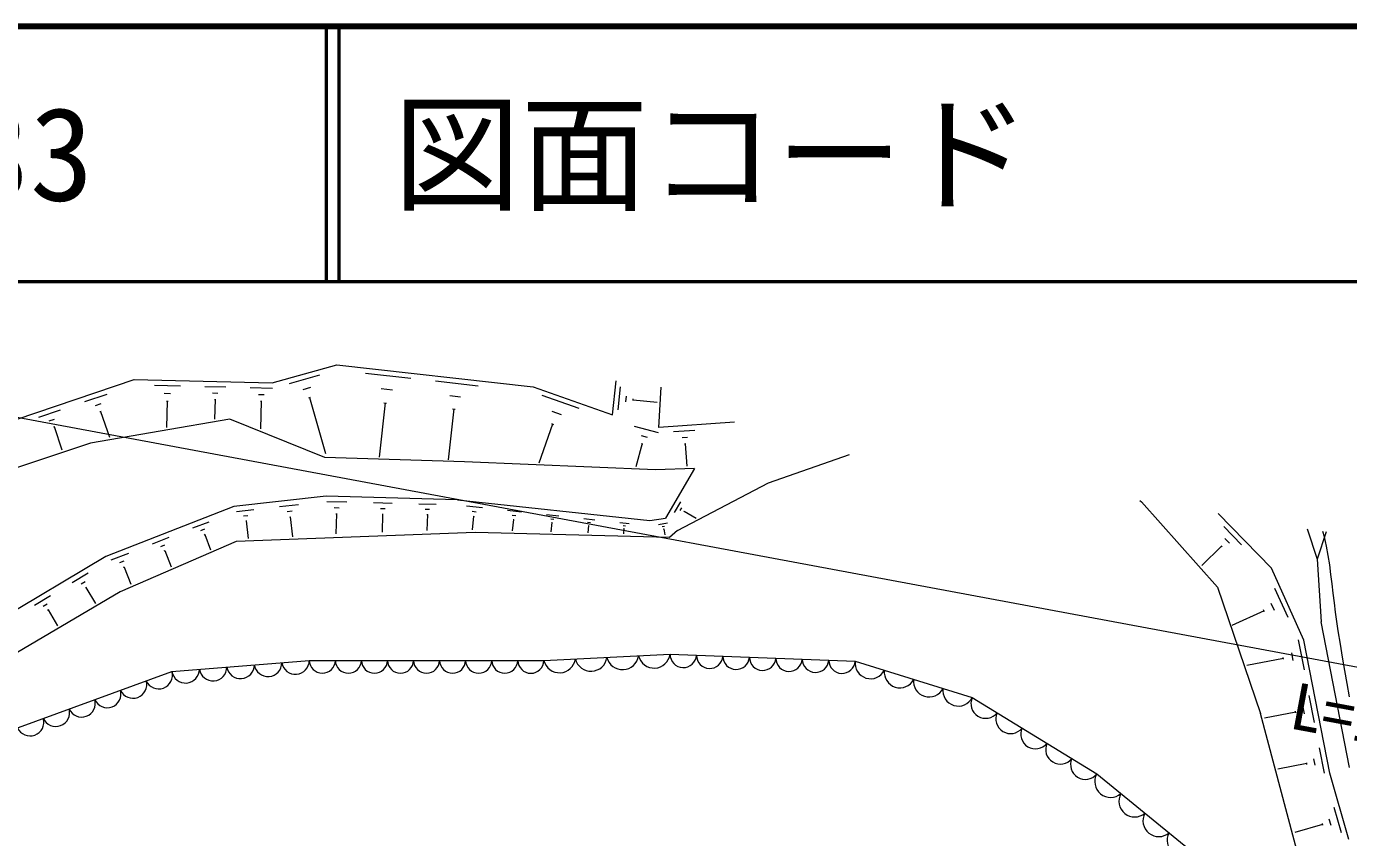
# Model space of a CAD drawing. Units: millimetres, scale not verified. Extents: x 40000 to 680000, y 20000 to 380000.
# Drawn here: x 105995 to 157844, y 348198 to 380000 of the extents above; entities that cross this region are included whole.
import ezdxf
from ezdxf.enums import TextEntityAlignment as Align

# ---------------------------------------------------------------- set-up
doc = ezdxf.new("R2010")
doc.units = ezdxf.units.MM
doc.header["$LTSCALE"] = 1000
for name, color, linetype, lineweight in [('M-BGD', 7, 'Continuous', 13), ('M-STR-HTXT', 7, 'Continuous', 13), ('M-TTL', 2, 'Continuous', 140), ('M-TTL-LINE', 7, 'Continuous', 50)]:
    doc.layers.add(name, color=color, linetype=linetype, lineweight=lineweight)
doc.layers.add('M-TTL-TXT', color=7, linetype='Continuous')
doc.styles.add('@ＭＳ ゴシック', font='')
doc.styles.add('ＭＳ ゴシック', font='')
doc.styles.get('@ＭＳ ゴシック').set_extended_font_data('@MS Gothic')
doc.styles.get('ＭＳ ゴシック').set_extended_font_data('MS Gothic')

msp = doc.modelspace()

# ---------------------------------------------------------------- linework, layer by layer
at = {"layer": 'M-BGD'}
for p, q in [((115636, 366021), (118171, 366733)), ((118171, 366733), (125865, 365874)), ((102748, 363635), (110214, 366151)), ((110214, 366151), (115636, 366021)), ((116307, 366002), (117495, 366335)), ((119293, 366406), (121071, 366208)), ((122032, 366100), (123709, 365913)), ((128979, 364777), (129117, 366106)), ((108284, 365289), (109165, 365586)), ((111019, 365931), (112040, 365907)), ((111394, 365616), (111650, 365610)), ((112989, 365884), (113815, 365864)), ((113293, 365629), (113499, 365624)), ((114774, 365841), (115646, 365821)), ((115095, 365572), (115313, 365567)), ((116853, 365770), (117150, 365854)), ((119900, 365798), (120345, 365749)), ((125865, 365874), (128979, 364777)), ((126205, 365542), (127663, 365029)), ((129200, 364971), (129293, 365871)), ((130795, 364274), (130881, 365860)), ((108703, 365136), (108924, 365210)), ((111483, 365307), (111547, 365306)), ((111515, 365307), (111490, 364278)), ((113364, 365379), (113416, 365378)), ((113390, 365379), (113372, 364604)), ((115170, 365309), (115225, 365307)), ((115197, 365308), (115171, 364222)), ((117064, 365445), (117139, 365466)), ((117102, 365455), (117718, 363260)), ((120063, 365240), (119826, 363115)), ((120008, 365246), (120119, 365234)), ((122605, 365527), (123024, 365480)), ((129505, 365280), (129528, 365505)), ((129784, 365337), (129790, 365393)), ((129787, 365365), (130726, 365267)), ((106479, 364681), (107335, 364969)), ((106887, 364533), (107101, 364605)), ((113975, 364608), (108511, 363663)), ((108875, 364899), (108930, 364918)), ((108903, 364909), (109246, 363890)), ((117694, 363094), (113975, 364608)), ((122758, 365001), (122536, 363014)), ((122706, 365007), (122811, 364995)), ((126597, 364912), (126962, 364784)), ((107053, 364303), (107107, 364321)), ((107080, 364312), (107389, 363396)), ((126626, 364410), (126086, 362878)), ((126580, 364426), (126671, 364394)), ((129833, 364333), (130766, 364075)), ((133763, 364481), (130795, 364274)), ((131375, 364114), (132211, 364172)), ((108511, 363663), (100334, 360952)), ((130145, 363645), (129894, 362739)), ((130106, 363957), (130339, 363892)), ((130116, 363653), (130174, 363636)), ((131706, 363885), (131915, 363900)), ((131802, 363640), (131854, 363643)), ((131828, 363641), (131889, 362755)), ((123172, 362928), (117694, 363094)), ((135093, 362108), (138271, 363221)), ((130662, 362613), (123172, 362928)), ((132195, 362665), (130662, 362613)), ((132195, 362665), (131055, 360726)), ((131533, 360243), (135093, 362108)), ((117755, 361580), (114124, 361176)), ((122906, 361444), (117755, 361580)), ((122906, 361444), (130446, 360625)), ((149661, 361409), (149729, 361366)), ((114124, 361176), (109108, 359217)), ((114227, 360986), (114913, 361063)), ((115919, 361175), (116667, 361258)), ((116225, 360981), (116412, 361002)), ((117770, 361379), (118564, 361358)), ((118061, 361133), (118260, 361128)), ((118130, 360893), (118179, 360892)), ((118154, 360893), (118134, 360107)), ((119608, 361331), (120344, 361312)), ((119878, 361103), (120062, 361098)), ((119941, 360880), (119987, 360879)), ((119964, 360880), (119946, 360172)), ((121387, 361284), (122068, 361266)), ((121637, 361073), (121807, 361069)), ((123258, 361205), (123886, 361136)), ((123473, 360991), (123630, 360974)), ((124857, 361031), (125406, 360971)), ((131412, 360938), (131663, 361365)), ((131634, 361023), (131697, 361129)), ((131786, 360987), (131801, 361014)), ((131794, 361001), (132266, 360723)), ((149729, 361366), (152711, 358021)), ((154821, 358756), (152737, 360898)), ((112521, 360336), (113155, 360583)), ((114507, 360809), (114679, 360828)), ((114594, 360610), (114637, 360615)), ((114616, 360613), (114692, 359925)), ((116320, 360765), (116367, 360770)), ((116343, 360767), (116430, 359991)), ((121696, 360867), (121738, 360866)), ((121717, 360867), (121700, 360236)), ((123531, 360794), (123473, 360258)), ((123512, 360796), (123551, 360791)), ((125045, 360844), (125182, 360829)), ((125096, 360672), (125047, 360226)), ((125079, 360674), (125113, 360670)), ((126389, 360865), (126874, 360812)), ((126555, 360699), (126676, 360686)), ((126600, 360547), (126560, 360186)), ((126584, 360549), (126615, 360546)), ((127858, 360705), (128283, 360659)), ((128004, 360560), (128110, 360549)), ((128043, 360427), (128012, 360148)), ((128030, 360429), (128056, 360426)), ((129268, 360552), (129635, 360512)), ((129394, 360427), (129486, 360417)), ((130446, 360625), (131055, 360726)), ((130783, 360478), (131134, 360536)), ((130932, 360395), (131020, 360409)), ((153646, 359678), (152948, 360395)), ((110934, 359715), (111596, 359974)), ((112833, 360238), (112991, 360300)), ((112967, 360072), (113006, 360087)), ((112986, 360079), (113219, 359484)), ((123592, 360164), (114217, 359807)), ((131217, 359965), (123592, 360164)), ((129428, 360312), (129406, 360112)), ((129416, 360313), (129439, 360311)), ((130982, 360295), (131004, 360298)), ((130993, 360297), (131031, 360068)), ((131533, 360243), (131217, 359965)), ((153169, 359737), (152994, 359917)), ((156224, 360307), (156618, 359107)), ((156964, 360180), (156618, 359107)), ((109316, 359084), (110008, 359354)), ((114217, 359807), (109670, 357836)), ((111260, 359614), (111425, 359678)), ((111399, 359439), (111441, 359455)), ((111420, 359447), (111668, 358811)), ((152866, 359618), (152093, 358865)), ((152888, 359595), (152844, 359640)), ((109108, 359217), (98683, 352995)), ((109657, 358977), (109830, 359045)), ((109803, 358795), (109846, 358812)), ((109825, 358804), (110089, 358127)), ((156618, 359107), (156772, 356653)), ((107788, 358196), (108418, 358573)), ((156086, 355943), (154821, 358756)), ((109670, 357836), (99706, 351973)), ((108137, 358148), (108295, 358242)), ((108309, 357994), (108349, 358018)), ((108329, 358006), (108703, 357378)), ((152711, 358021), (154392, 353057)), ((155471, 356822), (154959, 357963)), ((106306, 357312), (106932, 357686)), ((106653, 357264), (106810, 357358)), ((154937, 357096), (154809, 357381)), ((106824, 357111), (106863, 357135)), ((106844, 357123), (107214, 356502)), ((154531, 357085), (153263, 356515)), ((154547, 357049), (154515, 357121)), ((157875, 350938), (156772, 356653)), ((156111, 354773), (155881, 355949)), ((157106, 350717), (156086, 355943)), ((126285, 355139), (131236, 355383)), ((131236, 355383), (138496, 355116)), ((155290, 355223), (153858, 354944)), ((155297, 355186), (155283, 355260)), ((155672, 355145), (155614, 355439)), ((99597, 350293), (111701, 354714)), ((111701, 354714), (117087, 355143)), ((117087, 355143), (126285, 355139)), ((138496, 355116), (143087, 353687)), ((143087, 353687), (147970, 350694)), ((156513, 352711), (156306, 353773)), ((155772, 353118), (154543, 352878)), ((155778, 353084), (155765, 353151)), ((156117, 353047), (156065, 353313)), ((155988, 347059), (154392, 353057)), ((156902, 350717), (156708, 351713)), ((156208, 351098), (155075, 350877)), ((156214, 351067), (156202, 351129)), ((156531, 351032), (156482, 351281)), ((147970, 350694), (151751, 347614)), ((157851, 348116), (157106, 350717)), ((157565, 348386), (157281, 349379)), ((156827, 348712), (155734, 348400)), ((156836, 348681), (156818, 348743)), ((157160, 348673), (157089, 348922))]:
    msp.add_line(p, q, dxfattribs=at)
msp.add_lwpolyline([(157876, 353718), (157785, 354234), (157697, 354750), (157610, 355266), (157524, 355782), (157438, 356298), (157381, 356666), (157332, 357036), (157287, 357406), (157244, 357777), (157201, 358147), (157155, 358517), (157104, 358886), (157045, 359254), (156977, 359619), (156895, 359983), (156835, 360202)], dxfattribs=at)
for centre, radius, start, end in [((126898, 355289), 631, 193.7408, 351.8932), ((128136, 355350), 631, 193.7408, 351.8932), ((129373, 355411), 631, 193.7408, 351.8932), ((130611, 355472), 631, 193.7408, 351.8932), ((131755, 355383), 519, 179.9886, 355.8094), ((132792, 355345), 519, 179.9886, 355.8094), ((133829, 355307), 519, 179.9886, 355.8094), ((134867, 355269), 519, 179.9886, 355.8094), ((135904, 355230), 519, 179.9886, 355.8094), ((136941, 355192), 519, 179.9886, 355.8094), ((111184, 354564), 538, 203.9961, 16.129), ((112236, 354797), 542, 188.8289, 0.2895), ((113313, 354883), 542, 188.8289, 0.2895), ((114391, 354968), 542, 188.8289, 0.2895), ((115468, 355054), 542, 188.8289, 0.2895), ((116545, 355140), 542, 188.8289, 0.2895), ((117598, 355154), 511, 181.2101, 358.7419), ((118620, 355153), 511, 181.2101, 358.7419), ((119642, 355153), 511, 181.2101, 358.7419), ((120664, 355153), 511, 181.2101, 358.7419), ((121686, 355152), 511, 181.2101, 358.7419), ((122708, 355152), 511, 181.2101, 358.7419), ((123730, 355151), 511, 181.2101, 358.7419), ((124752, 355151), 511, 181.2101, 358.7419), ((125774, 355150), 511, 181.2101, 358.7419), ((137978, 355154), 519, 179.9886, 355.8094), ((139100, 355034), 610, 172.2496, 333.1651), ((140248, 354677), 610, 172.2496, 333.1651), ((110175, 354196), 538, 203.9961, 16.129), ((141395, 354320), 610, 172.2496, 333.1651), ((109166, 353827), 538, 203.9961, 16.129), ((142543, 353962), 610, 172.2496, 333.1651), ((143613, 353450), 577, 155.73, 321.2596), ((107149, 353091), 538, 203.9961, 16.129), ((108158, 353459), 538, 203.9961, 16.129), ((106140, 352722), 538, 203.9961, 16.129), ((144590, 352851), 577, 155.73, 321.2596), ((145566, 352253), 577, 155.73, 321.2596), ((146543, 351654), 577, 155.73, 321.2596), ((147520, 351056), 577, 155.73, 321.2596), ((148512, 350394), 620, 151.0326, 310.634), ((149457, 349624), 620, 151.0326, 310.634), ((150403, 348854), 620, 151.0326, 310.634), ((151348, 348084), 620, 151.0326, 310.634)]:
    msp.add_arc(centre, radius, start, end, dxfattribs=at)
at = {"layer": 'M-STR-HTXT'}
msp.add_line((231587, 341188), (88934, 367772), dxfattribs=at)
at = {"layer": 'M-TTL'}
msp.add_line((680000, 380000), (40000, 380000), dxfattribs=at)
at = {"layer": 'M-TTL-LINE'}
for p, q in [((117750, 380000), (117750, 370000)), ((118250, 380000), (118250, 370000)), ((40000, 370000), (680000, 370000))]:
    msp.add_line(p, q, dxfattribs=at)

# ---------------------------------------------------------------- texts
at = {"layer": 'M-STR-HTXT', "style": '@ＭＳ ゴシック'}
msp.add_text('L=140.4', height=1833, rotation=349.443, dxfattribs=at).set_placement((160078, 353497), align=Align.TOP_CENTER)
at = {"layer": 'M-TTL-TXT', "style": 'ＭＳ ゴシック'}
for s, p in [('図面コード', (120380, 375000)), ('033', (101142, 375000))]:
    msp.add_text(s, height=3666, dxfattribs=at).set_placement(p, align=Align.MIDDLE_LEFT)

doc.saveas('drawing.dxf')
